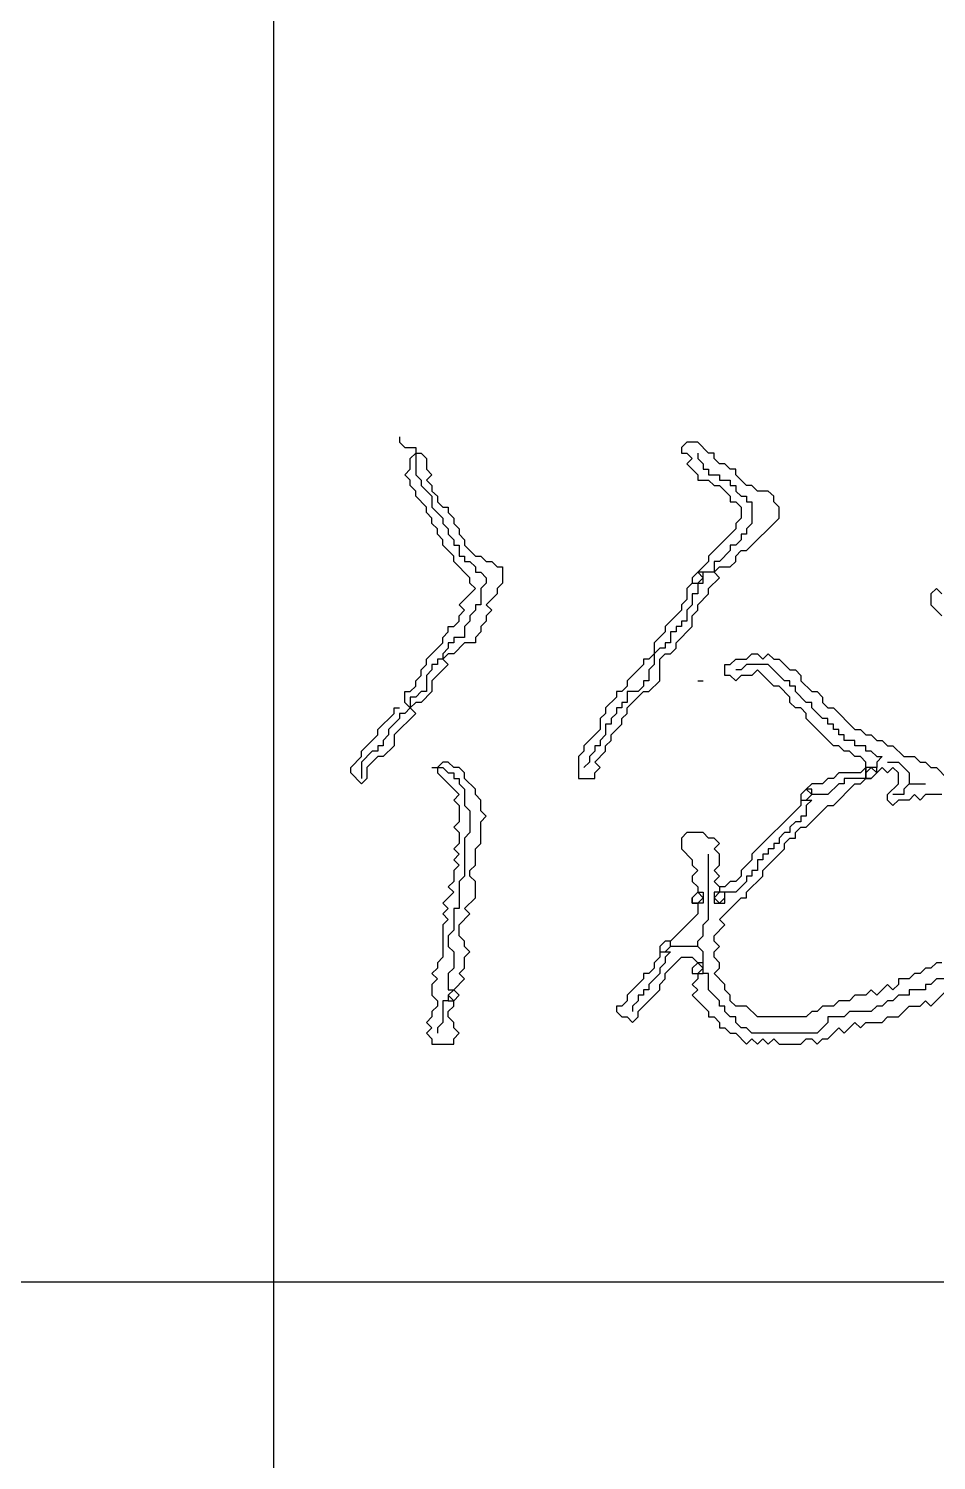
# Model space of a CAD drawing. Extents: x 37173252 to 74842692, y 59158332 to 118813339.
# Drawn here: x 37749441 to 37752255, y 59228439 to 59232878 of the extents above; entities that cross this region are included whole.
import ezdxf

# ---------------------------------------------------------------- set-up
doc = ezdxf.new("R2010")
doc.units = 0
doc.header["$LTSCALE"] = 1000
doc.header["$MEASUREMENT"] = 0
doc.layers.add('TITLIN', color=7, linetype='Continuous')
doc.layers.add('WALL', color=4, linetype='Continuous')

# ---------------------------------------------------------------- blocks, each defined once
blk = doc.blocks.new('TITLEA')
at = {"layer": 'TITLIN'}
for p, q in [((-2510.38, 19532.17), (-2510.38, 9970)), ((-6500, 13132.17), (0, 13132.17))]:
    blk.add_line(p, q, dxfattribs=at)
blk = doc.blocks.new('A$C4D7D5CFA')
at = {"linetype": 'Continuous'}
for points in [[(-5.156, 2.197), (-5.156, 2.152), (-5.111, 2.107), (-5.021, 2.107), (-5.021, 1.883), (-4.976, 1.838), (-4.976, 1.793), (-4.887, 1.704), (-4.887, 1.614), (-4.797, 1.524), (-4.797, 1.479), (-4.752, 1.435), (-4.752, 1.39), (-4.707, 1.345), (-4.707, 1.3), (-4.662, 1.3), (-4.662, 1.21), (-4.618, 1.21), (-4.618, 1.166), (-4.573, 1.166), (-4.528, 1.121), (-4.528, 1.076), (-4.483, 1.076), (-4.438, 1.031), (-4.438, 0.986), (-4.483, 0.941), (-4.483, 0.807), (-4.528, 0.807), (-4.528, 0.762), (-4.573, 0.717), (-4.573, 0.672), (-4.618, 0.628), (-4.618, 0.538), (-4.707, 0.538), (-4.707, 0.493), (-4.752, 0.493), (-4.752, 0.448), (-4.797, 0.403), (-4.797, 0.359), (-4.842, 0.359), (-4.842, 0.314), (-4.887, 0.314), (-4.887, 0.269), (-4.931, 0.224), (-4.931, 0.09), (-4.976, 0.09), (-5.021, 0.045), (-5.066, 0.045), (-5.066, -0.045), (-5.111, -0.09), (-5.156, -0.09), (-5.156, -0.134), (-5.245, -0.224), (-5.245, -0.269), (-5.29, -0.314), (-5.29, -0.359), (-5.335, -0.359), (-5.335, -0.403), (-5.38, -0.403), (-5.469, -0.493), (-5.469, -0.628)], [(-5.156, 2.197), (-5.156, 2.152), (-5.111, 2.107), (-5.021, 2.107), (-5.021, 2.062)], [(-3.004, 0.359), (-2.959, 0.403), (-2.914, 0.403), (-2.869, 0.448), (-2.869, 0.493), (-2.735, 0.628), (-2.735, 0.717), (-2.69, 0.762), (-2.69, 0.807), (-2.6, 0.897), (-2.6, 0.941), (-2.511, 1.031), (-2.555, 1.076), (-2.511, 1.121), (-2.421, 1.121), (-2.376, 1.166), (-2.376, 1.21), (-2.331, 1.255), (-2.286, 1.255), (-2.017, 1.524), (-2.017, 1.614), (-2.062, 1.659), (-2.062, 1.704), (-2.107, 1.748), (-2.197, 1.748), (-2.242, 1.793), (-2.286, 1.793), (-2.376, 1.883), (-2.376, 1.928), (-2.421, 1.928), (-2.466, 1.973), (-2.511, 1.973), (-2.555, 2.017), (-2.555, 2.062), (-2.6, 2.062), (-2.69, 2.152), (-2.78, 2.152), (-2.824, 2.107), (-2.824, 2.062), (-2.78, 2.062), (-2.735, 2.017), (-2.78, 1.973), (-2.69, 1.883), (-2.69, 1.838), (-2.6, 1.838), (-2.555, 1.793), (-2.511, 1.793), (-2.421, 1.704), (-2.421, 1.659), (-2.376, 1.659), (-2.331, 1.614), (-2.331, 1.524), (-2.376, 1.479), (-2.376, 1.435), (-2.6, 1.21), (-2.6, 1.166), (-2.69, 1.076)], [(-5.066, -0.045), (-5.111, 0), (-5.111, 0.09), (-5.066, 0.09), (-5.021, 0.134), (-5.021, 0.179), (-4.976, 0.224), (-4.976, 0.269), (-4.931, 0.314), (-4.931, 0.359), (-4.797, 0.493), (-4.797, 0.538), (-4.752, 0.583), (-4.752, 0.628), (-4.707, 0.628), (-4.662, 0.672), (-4.662, 0.717), (-4.618, 0.762), (-4.662, 0.807), (-4.528, 0.941), (-4.573, 0.986), (-4.573, 1.031), (-4.707, 1.166), (-4.707, 1.21), (-4.797, 1.3), (-4.797, 1.345), (-4.842, 1.39), (-4.842, 1.435), (-4.887, 1.479), (-4.887, 1.524), (-4.931, 1.569), (-4.931, 1.614), (-5.021, 1.704), (-5.021, 1.748), (-5.066, 1.793), (-5.066, 1.838), (-5.111, 1.883), (-5.066, 1.928), (-5.066, 2.017), (-5.021, 2.062)], [(-5.021, 2.062), (-4.976, 2.062), (-4.931, 2.017), (-4.931, 1.928), (-4.887, 1.883), (-4.931, 1.838), (-4.887, 1.793), (-4.887, 1.748), (-4.842, 1.704), (-4.842, 1.659), (-4.797, 1.614), (-4.752, 1.614), (-4.752, 1.569), (-4.707, 1.524), (-4.707, 1.479), (-4.662, 1.435), (-4.662, 1.39), (-4.618, 1.345), (-4.618, 1.3), (-4.528, 1.21), (-4.483, 1.21), (-4.438, 1.166), (-4.393, 1.166), (-4.349, 1.121), (-4.304, 1.121), (-4.304, 0.986), (-4.349, 0.941), (-4.349, 0.897), (-4.438, 0.807), (-4.393, 0.762), (-4.438, 0.717), (-4.438, 0.672), (-4.483, 0.628), (-4.483, 0.583), (-4.528, 0.538), (-4.528, 0.493), (-4.618, 0.493), (-4.707, 0.403), (-4.752, 0.403), (-4.797, 0.359), (-4.752, 0.314), (-4.887, 0.179), (-4.887, 0.09), (-4.976, 0), (-5.021, 0), (-5.066, -0.045)], [(-2.69, 2.062), (-2.69, 2.017), (-2.645, 1.973), (-2.645, 1.928), (-2.6, 1.928), (-2.6, 1.883), (-2.511, 1.883), (-2.511, 1.838), (-2.421, 1.838), (-2.421, 1.793), (-2.376, 1.793), (-2.376, 1.748), (-2.331, 1.704), (-2.286, 1.704), (-2.286, 1.659), (-2.242, 1.659), (-2.242, 1.479), (-2.286, 1.435), (-2.286, 1.39), (-2.331, 1.39), (-2.331, 1.345), (-2.376, 1.3), (-2.421, 1.3), (-2.421, 1.255), (-2.511, 1.166), (-2.555, 1.166), (-2.555, 1.076), (-2.645, 1.076)], [(-2.645, 1.076), (-2.69, 1.076), (-2.735, 1.031), (-2.735, 0.986), (-2.69, 0.986)], [(-2.69, 1.076), (-2.735, 1.031), (-2.735, 0.986)], [(-2.735, 0.986), (-2.69, 0.986), (-2.645, 1.031), (-2.69, 1.076)], [(-2.69, 0.986), (-2.645, 0.986), (-2.645, 1.076)], [(-0.672, 0.897), (-0.717, 0.941), (-0.762, 0.897), (-0.762, 0.807), (-0.672, 0.717)], [(-0.672, -2.152), (-0.717, -2.152), (-0.762, -2.197), (-0.807, -2.197), (-0.852, -2.242), (-0.897, -2.242), (-0.941, -2.286), (-1.031, -2.286), (-1.031, -2.331), (-1.076, -2.376), (-1.121, -2.331), (-1.21, -2.421), (-1.255, -2.376), (-1.3, -2.421), (-1.39, -2.421), (-1.435, -2.466), (-1.524, -2.466), (-1.569, -2.511), (-1.659, -2.511), (-1.704, -2.555), (-1.748, -2.555), (-1.793, -2.6), (-2.197, -2.6), (-2.286, -2.511), (-2.376, -2.511), (-2.421, -2.466), (-2.421, -2.421), (-2.466, -2.376), (-2.466, -2.331), (-2.555, -2.242), (-2.511, -2.197), (-2.511, -2.152), (-2.555, -2.107), (-2.555, -2.062), (-2.511, -2.017), (-2.555, -1.973), (-2.555, -1.928), (-2.466, -1.838), (-2.511, -1.793), (-2.331, -1.614), (-2.286, -1.614), (-2.286, -1.569), (-2.152, -1.435), (-2.152, -1.39), (-1.973, -1.21), (-1.973, -1.166), (-1.928, -1.121), (-1.883, -1.121), (-1.883, -1.076), (-1.838, -1.031), (-1.793, -1.031), (-1.614, -0.852), (-1.569, -0.852), (-1.39, -0.672), (-1.345, -0.672), (-1.3, -0.628)], [(-2.735, 0.986), (-2.78, 0.941), (-2.78, 0.852), (-2.824, 0.807), (-2.824, 0.762), (-2.959, 0.628), (-2.959, 0.583), (-3.049, 0.493), (-3.049, 0.403), (-3.093, 0.359), (-3.138, 0.359), (-3.138, 0.314), (-3.273, 0.179), (-3.273, 0.134), (-3.317, 0.09), (-3.362, 0.09), (-3.362, 0.045), (-3.452, -0.045), (-3.452, -0.09), (-3.497, -0.134), (-3.497, -0.224), (-3.631, -0.359), (-3.631, -0.403), (-3.676, -0.448), (-3.676, -0.628), (-3.542, -0.628), (-3.542, -0.583), (-3.497, -0.538), (-3.542, -0.493), (-3.452, -0.403), (-3.452, -0.359), (-3.407, -0.314), (-3.407, -0.269), (-3.317, -0.179), (-3.317, -0.134), (-3.273, -0.09), (-3.273, -0.045), (-3.138, 0.09), (-3.093, 0.09), (-3.004, 0.179), (-3.004, 0.359)], [(-2.69, 0.986), (-2.69, 0.897), (-2.735, 0.897), (-2.735, 0.807), (-2.78, 0.762), (-2.78, 0.672), (-2.824, 0.672), (-2.824, 0.628), (-2.869, 0.628), (-2.869, 0.583), (-2.914, 0.583), (-2.914, 0.493), (-2.959, 0.493), (-2.959, 0.448), (-3.004, 0.448), (-3.049, 0.403), (-3.049, 0.314), (-3.093, 0.269), (-3.093, 0.179), (-3.138, 0.179), (-3.138, 0.134), (-3.183, 0.09), (-3.273, 0.09), (-3.273, 0), (-3.317, 0), (-3.317, -0.045), (-3.362, -0.045), (-3.362, -0.09), (-3.407, -0.134), (-3.407, -0.179), (-3.452, -0.179), (-3.452, -0.269), (-3.497, -0.314), (-3.497, -0.359), (-3.542, -0.359), (-3.542, -0.403), (-3.586, -0.448), (-3.586, -0.493), (-3.631, -0.538)], [(-2.69, -2.242), (-2.69, -2.286), (-2.735, -2.331), (-2.69, -2.376), (-2.735, -2.421), (-2.6, -2.555), (-2.6, -2.6), (-2.555, -2.6), (-2.511, -2.645), (-2.511, -2.69), (-2.466, -2.69), (-2.421, -2.735), (-2.376, -2.735), (-2.286, -2.824), (-2.242, -2.78), (-2.197, -2.824), (-2.152, -2.78), (-2.107, -2.824), (-2.062, -2.78), (-2.017, -2.824), (-1.838, -2.824), (-1.793, -2.78), (-1.748, -2.78), (-1.704, -2.824), (-1.659, -2.78), (-1.614, -2.78), (-1.524, -2.69), (-1.479, -2.735), (-1.39, -2.645), (-1.345, -2.69), (-1.3, -2.645), (-1.166, -2.645), (-1.121, -2.6), (-1.031, -2.6), (-0.941, -2.511), (-0.852, -2.511), (-0.807, -2.466), (-0.762, -2.511), (-0.628, -2.376)], [(-1.3, -0.538), (-1.3, -0.493), (-1.345, -0.448), (-1.39, -0.448), (-1.435, -0.403), (-1.479, -0.403), (-1.524, -0.359), (-1.569, -0.359), (-1.793, -0.134), (-1.793, -0.09), (-1.838, -0.045), (-1.883, -0.045), (-1.928, 0), (-1.928, 0.045), (-2.017, 0.134), (-2.062, 0.134), (-2.197, 0.269), (-2.242, 0.224), (-2.331, 0.224), (-2.376, 0.179), (-2.421, 0.224), (-2.466, 0.224), (-2.466, 0.314), (-2.421, 0.314), (-2.376, 0.359), (-2.286, 0.359), (-2.242, 0.403), (-2.197, 0.403), (-2.152, 0.359), (-2.107, 0.403), (-2.062, 0.359), (-2.017, 0.359), (-1.928, 0.269), (-1.883, 0.269), (-1.838, 0.224), (-1.838, 0.179), (-1.748, 0.09), (-1.704, 0.09), (-1.659, 0.045), (-1.659, 0), (-1.614, -0.045), (-1.569, -0.045), (-1.39, -0.224), (-1.345, -0.224), (-1.3, -0.269), (-1.255, -0.269), (-1.21, -0.314), (-1.166, -0.314), (-1.121, -0.359), (-1.076, -0.359), (-0.986, -0.448), (-0.897, -0.448), (-0.852, -0.493), (-0.807, -0.493), (-0.762, -0.538), (-0.717, -0.538), (-0.628, -0.628)], [(-0.672, -0.762), (-0.807, -0.762), (-0.852, -0.807), (-0.897, -0.762), (-0.941, -0.807), (-1.031, -0.807), (-1.076, -0.852), (-1.121, -0.807), (-1.121, -0.762), (-1.031, -0.672), (-1.031, -0.583), (-1.076, -0.538), (-1.121, -0.583), (-1.166, -0.538), (-1.21, -0.583)], [(-1.21, -0.448), (-1.255, -0.403), (-1.3, -0.403), (-1.3, -0.359), (-1.39, -0.359), (-1.39, -0.314), (-1.479, -0.314), (-1.479, -0.269), (-1.524, -0.269), (-1.524, -0.224), (-1.569, -0.224), (-1.569, -0.179), (-1.614, -0.179), (-1.614, -0.134), (-1.659, -0.134), (-1.748, -0.045), (-1.748, 0), (-1.793, 0), (-1.883, 0.09), (-1.883, 0.134), (-1.928, 0.134), (-1.928, 0.179), (-1.973, 0.179), (-2.107, 0.314), (-2.286, 0.314), (-2.331, 0.269), (-2.376, 0.269)], [(-2.69, 0.179), (-2.645, 0.179)], [(-2.69, 0.179), (-2.645, 0.179)], [(-5.066, -0.045), (-5.021, -0.09), (-5.2, -0.269), (-5.2, -0.359), (-5.29, -0.448), (-5.335, -0.448), (-5.425, -0.538), (-5.425, -0.628), (-5.469, -0.672), (-5.559, -0.583), (-5.559, -0.538), (-5.469, -0.448), (-5.469, -0.403), (-5.335, -0.269), (-5.335, -0.224), (-5.2, -0.09), (-5.2, -0.045), (-5.156, -0.045)], [(-1.21, -0.448), (-1.166, -0.448), (-1.21, -0.493), (-1.21, -0.538)], [(-4.707, -2.376), (-4.618, -2.286), (-4.662, -2.242), (-4.618, -2.197), (-4.618, -2.107), (-4.573, -2.062), (-4.618, -2.017), (-4.618, -1.973), (-4.662, -1.928), (-4.662, -1.838), (-4.573, -1.748), (-4.618, -1.704), (-4.528, -1.614), (-4.528, -1.479), (-4.573, -1.435), (-4.573, -1.39), (-4.528, -1.345), (-4.528, -1.21), (-4.483, -1.166), (-4.483, -0.986), (-4.438, -0.941), (-4.483, -0.897), (-4.483, -0.807), (-4.528, -0.762), (-4.528, -0.717), (-4.618, -0.628), (-4.618, -0.583), (-4.662, -0.538), (-4.707, -0.538), (-4.752, -0.493), (-4.797, -0.493), (-4.842, -0.538), (-4.842, -0.583), (-4.662, -0.762), (-4.707, -0.807), (-4.662, -0.852), (-4.662, -0.986), (-4.707, -1.031), (-4.662, -1.076), (-4.662, -1.166), (-4.707, -1.21), (-4.662, -1.255), (-4.707, -1.3), (-4.662, -1.345), (-4.707, -1.39), (-4.707, -1.479), (-4.752, -1.524), (-4.707, -1.569), (-4.797, -1.659), (-4.752, -1.704), (-4.797, -1.748), (-4.752, -1.793), (-4.797, -1.838), (-4.797, -2.107), (-4.842, -2.152), (-4.842, -2.197), (-4.887, -2.242), (-4.842, -2.286), (-4.887, -2.331), (-4.887, -2.421), (-4.842, -2.466), (-4.842, -2.511), (-4.887, -2.555), (-4.887, -2.6), (-4.931, -2.645), (-4.887, -2.69), (-4.931, -2.735), (-4.887, -2.78), (-4.887, -2.824), (-4.707, -2.824), (-4.707, -2.78), (-4.662, -2.735), (-4.707, -2.69), (-4.707, -2.645), (-4.752, -2.6), (-4.752, -2.555), (-4.707, -2.511), (-4.707, -2.466)], [(-4.887, -0.538), (-4.797, -0.538), (-4.752, -0.583), (-4.707, -0.583), (-4.707, -0.628), (-4.662, -0.628), (-4.662, -0.672), (-4.618, -0.717), (-4.618, -0.852), (-4.573, -0.897), (-4.573, -1.076), (-4.618, -1.121), (-4.618, -1.435), (-4.662, -1.479), (-4.662, -1.704), (-4.707, -1.704), (-4.707, -1.883), (-4.752, -1.928), (-4.752, -2.017), (-4.707, -2.062), (-4.707, -2.197), (-4.752, -2.242), (-4.752, -2.376)], [(-1.3, -0.538), (-1.345, -0.583), (-1.524, -0.583), (-1.569, -0.628), (-1.614, -0.628), (-1.659, -0.672), (-1.748, -0.672), (-1.793, -0.717)], [(-1.21, -0.538), (-1.3, -0.538), (-1.3, -0.628)], [(-1.3, -0.628), (-1.255, -0.628), (-1.21, -0.583), (-1.21, -0.538)], [(-1.3, -0.583), (-1.3, -0.538)], [(-1.21, -0.583), (-1.255, -0.538), (-1.3, -0.583)], [(-1.3, -0.628), (-1.3, -0.583)], [(-1.21, -0.583), (-1.255, -0.628), (-1.3, -0.628)], [(-1.3, -0.583), (-1.3, -0.628)], [(-1.121, -0.493), (-1.031, -0.493), (-0.941, -0.583), (-0.941, -0.672)], [(-1.3, -0.628), (-1.479, -0.628), (-1.479, -0.672), (-1.524, -0.672), (-1.614, -0.762), (-1.748, -0.762)], [(-0.941, -0.672), (-0.986, -0.717), (-0.986, -0.762), (-1.076, -0.762)], [(-0.941, -0.672), (-0.807, -0.672)], [(-1.838, -0.807), (-1.838, -0.852), (-2.242, -1.255), (-2.242, -1.3), (-2.331, -1.39), (-2.331, -1.435), (-2.376, -1.479), (-2.421, -1.479), (-2.466, -1.524), (-2.511, -1.524)], [(-1.793, -0.807), (-1.748, -0.807), (-1.793, -0.852), (-1.793, -0.941), (-1.838, -0.941), (-1.838, -0.986), (-1.883, -0.986), (-1.928, -1.031), (-1.928, -1.076), (-1.973, -1.076), (-2.017, -1.121), (-2.017, -1.166), (-2.062, -1.166), (-2.062, -1.21), (-2.107, -1.21), (-2.107, -1.255), (-2.152, -1.255), (-2.152, -1.3), (-2.197, -1.3), (-2.197, -1.39), (-2.242, -1.39), (-2.242, -1.435), (-2.286, -1.435), (-2.286, -1.479), (-2.376, -1.569), (-2.466, -1.569)], [(-1.748, -0.762), (-1.748, -0.717), (-1.793, -0.717), (-1.838, -0.762), (-1.838, -0.807), (-1.793, -0.807)], [(-1.793, -0.717), (-1.838, -0.762), (-1.838, -0.807)], [(-1.838, -0.807), (-1.793, -0.807), (-1.748, -0.762), (-1.793, -0.717)], [(-1.793, -0.807), (-1.748, -0.762)], [(-2.511, -1.524), (-2.555, -1.479), (-2.511, -1.435), (-2.555, -1.39), (-2.511, -1.345), (-2.511, -1.255), (-2.555, -1.21), (-2.511, -1.166), (-2.555, -1.121), (-2.6, -1.121), (-2.645, -1.076), (-2.78, -1.076), (-2.824, -1.121), (-2.824, -1.21), (-2.735, -1.3), (-2.735, -1.345), (-2.69, -1.39), (-2.735, -1.435), (-2.735, -1.479), (-2.69, -1.524), (-2.69, -1.569)], [(-2.69, -2.017), (-2.69, -1.973), (-2.645, -1.928), (-2.645, -1.838), (-2.6, -1.793), (-2.6, -1.255)], [(-2.511, -1.524), (-2.511, -1.569), (-2.555, -1.614), (-2.511, -1.659), (-2.466, -1.614)], [(-2.69, -1.569), (-2.645, -1.569), (-2.645, -1.659), (-2.735, -1.659), (-2.735, -1.614), (-2.69, -1.569)], [(-2.69, -1.569), (-2.735, -1.614), (-2.735, -1.659), (-2.69, -1.659)], [(-2.69, -1.659), (-2.645, -1.614), (-2.69, -1.569)], [(-2.466, -1.569), (-2.555, -1.569), (-2.555, -1.659), (-2.466, -1.659), (-2.466, -1.569)], [(-2.69, -1.659), (-2.69, -1.748), (-2.914, -1.973)], [(-2.914, -2.017), (-2.914, -1.973), (-2.959, -1.973), (-3.004, -2.017), (-3.004, -2.062), (-2.959, -2.062)], [(-2.914, -1.973), (-2.959, -1.973), (-3.004, -2.017), (-3.004, -2.062)], [(-3.004, -2.062), (-2.959, -2.062), (-2.914, -2.017), (-2.914, -1.973)], [(-3.004, -2.062), (-3.004, -2.107), (-3.049, -2.152), (-3.049, -2.197), (-3.093, -2.242), (-3.138, -2.242), (-3.138, -2.286), (-3.273, -2.421), (-3.273, -2.466), (-3.317, -2.511), (-3.362, -2.511), (-3.362, -2.555), (-3.317, -2.6), (-3.273, -2.6), (-3.228, -2.645), (-3.183, -2.6), (-3.183, -2.555), (-3.004, -2.376), (-3.004, -2.331), (-2.959, -2.286), (-2.959, -2.242), (-2.824, -2.107), (-2.735, -2.107), (-2.69, -2.152)], [(-2.959, -2.062), (-2.914, -2.062), (-2.959, -2.107), (-2.959, -2.152), (-3.004, -2.197), (-3.004, -2.242), (-3.093, -2.331), (-3.093, -2.376), (-3.138, -2.376), (-3.138, -2.421), (-3.183, -2.421), (-3.183, -2.466), (-3.228, -2.511), (-3.228, -2.555)], [(-2.959, -2.062), (-2.914, -2.017)], [(-2.69, -2.017), (-2.914, -2.017)], [(-2.645, -2.152), (-2.645, -2.062), (-2.69, -2.017)], [(-0.628, -2.286), (-0.717, -2.286), (-0.762, -2.331), (-0.807, -2.331), (-0.807, -2.376), (-0.941, -2.376), (-0.941, -2.421), (-1.031, -2.421), (-1.076, -2.466), (-1.121, -2.466), (-1.166, -2.511), (-1.21, -2.511), (-1.255, -2.555), (-1.435, -2.555), (-1.479, -2.6), (-1.614, -2.6), (-1.614, -2.645), (-1.704, -2.735), (-2.242, -2.735), (-2.286, -2.69), (-2.331, -2.69), (-2.376, -2.645), (-2.376, -2.6), (-2.421, -2.6), (-2.466, -2.555), (-2.466, -2.511), (-2.511, -2.511), (-2.511, -2.466), (-2.6, -2.376), (-2.6, -2.242), (-2.645, -2.242)], [(-2.645, -2.152), (-2.69, -2.152), (-2.735, -2.197), (-2.735, -2.242), (-2.645, -2.242)], [(-2.69, -2.152), (-2.735, -2.197), (-2.735, -2.242), (-2.69, -2.242)], [(-2.69, -2.242), (-2.645, -2.197), (-2.69, -2.152)], [(-2.645, -2.242), (-2.645, -2.152)], [(-4.752, -2.466), (-4.797, -2.466), (-4.797, -2.645), (-4.842, -2.69), (-4.842, -2.735)], [(-4.752, -2.376), (-4.707, -2.376), (-4.752, -2.421), (-4.752, -2.466)], [(-4.707, -2.466), (-4.752, -2.421), (-4.707, -2.376)], [(-4.752, -2.466), (-4.707, -2.466), (-4.662, -2.421)], [(-4.707, -2.466), (-4.662, -2.421), (-4.707, -2.376)]]:
    blk.add_lwpolyline(points, dxfattribs=at)
blk = doc.blocks.new('tk')
at = {"xscale": 5.000000000000001, "yscale": 5.000000000000001, "zscale": 5.000000000000001}
blk.add_blockref('TITLEA', (39418676.1, 59131780.7), dxfattribs=at)
at = {"color": 4, "xscale": 375, "yscale": 375, "zscale": 375}
blk.add_blockref('A$C4D7D5CFA', (39408448.3, 59199237.9), dxfattribs=at)

msp = doc.modelspace()

# ---------------------------------------------------------------- block references
at = {"layer": 'WALL'}
msp.add_blockref('tk', (-1655924.43, 31550.97), dxfattribs=at)

doc.saveas('drawing.dxf')
